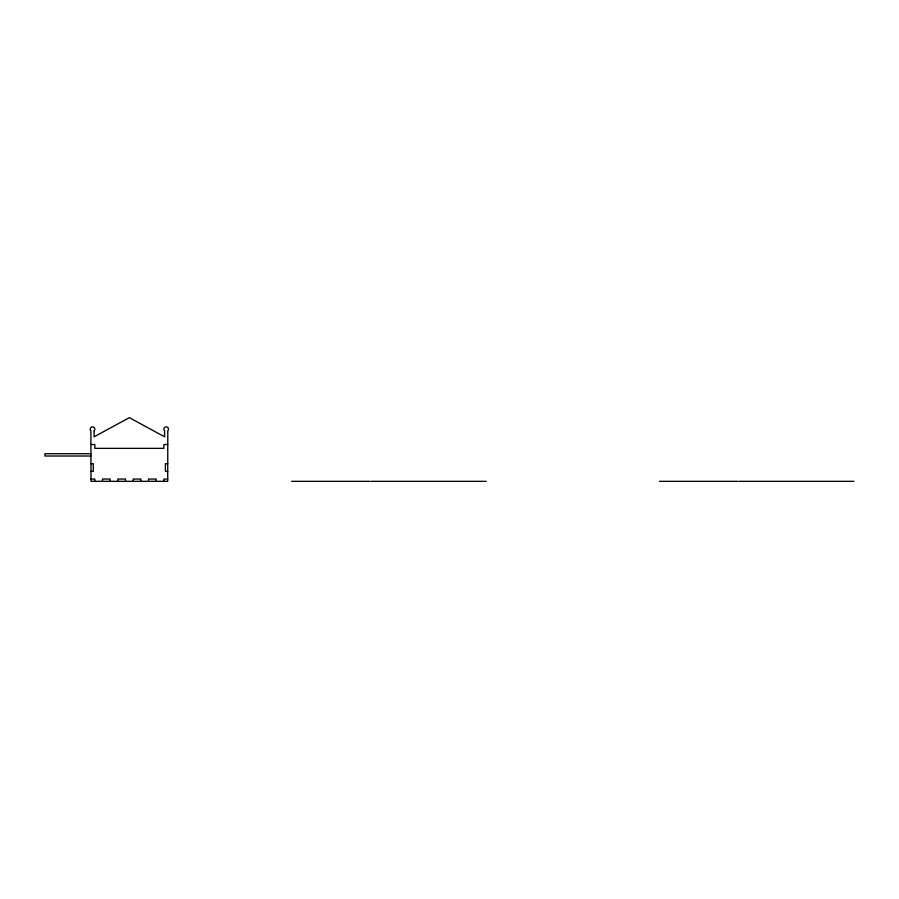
<?xml version="1.0" encoding="UTF-8"?>
<svg xmlns="http://www.w3.org/2000/svg" width="899" height="899" viewBox="0 0 899 899"><rect width="100%" height="100%" fill="white"/><g stroke="black" fill="none" stroke-linecap="round" stroke-linejoin="round"><path stroke-width="1.35" d="M90.979 444.511L94.822 444.511L94.822 448.354L163.876 448.354L163.876 444.511L167.708 444.511M90.979 453.725L44.95 453.725L44.95 456.018L90.979 456.018M90.979 463.693L93.282 463.693L93.282 471.368L90.979 471.368M167.708 463.693L165.405 463.693L165.405 471.368L167.708 471.368M90.979 479.043L94.822 479.043L94.822 481.336M167.708 479.043L163.876 479.043L163.876 481.336M291.692 481.336L369.95 481.336M371.186 481.336L486.269 481.336M659.473 481.336L737.731 481.336M738.967 481.336L854.05 481.336M156.201 481.336L156.201 479.043L148.526 479.043L148.526 481.336M140.851 481.336L140.851 479.043L133.187 479.043L133.187 481.336M125.512 481.336L125.512 479.043L117.836 479.043L117.836 481.336M110.161 481.336L110.161 479.043L102.497 479.043L102.497 481.336M94.148 430.801L94.058 436.835L129.344 417.664L164.641 436.835L164.551 430.801A2.304 2.304 0 0 1 164.551 427.542A2.304 2.304 0 0 1 167.798 427.542A2.304 2.304 0 0 1 167.798 430.801L167.708 481.336L90.979 481.336L90.889 430.801A2.304 2.304 0 0 1 90.889 427.542A2.304 2.304 0 0 1 94.148 427.542A2.304 2.304 0 0 1 94.148 430.801"/></g></svg>
